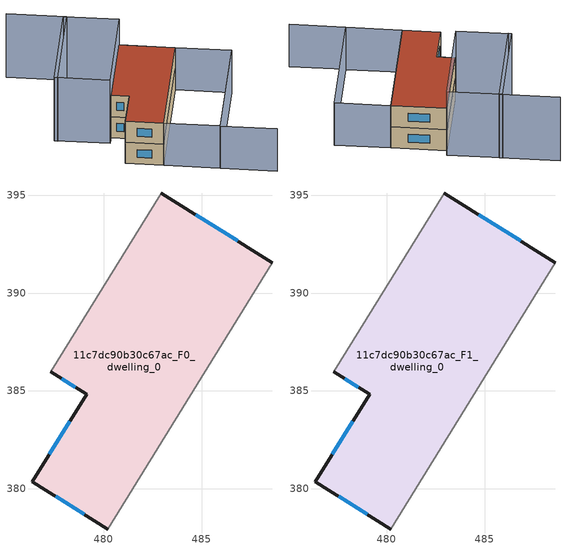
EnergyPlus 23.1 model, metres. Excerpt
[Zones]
11c7dc90b30c67ac_F0_dwelling_0
 floor ground (EU_floor_Construction): 488.62,391.55 480.21,377.95 476.34,380.37 479.13,384.83 477.3,385.98 482.94,395.11 z0
 wall outside (EU_wall_Construction): 477.3,385.98 479.13,384.83 476.34,380.37 480.21,377.95 / 488.62,391.55 482.94,395.11 z0:3
 wall adiabatic (EU_wall_Construction): 480.21,377.95 488.62,391.55 / 482.94,395.11 477.3,385.98 z0:3
 window (EU_Window_Construction): 477.55,379.61 479,378.7 / 478.26,383.44 477.21,381.76 / 477.87,385.62 478.56,385.19 / 486.85,392.66 484.71,394 z0.93:2.07
11c7dc90b30c67ac_F1_dwelling_0
 floor to 11c7dc90b30c67ac_F0_dwelling_0 (EU_floor_Construction): 488.62,391.55 480.21,377.95 476.34,380.37 479.13,384.83 477.29,385.98 482.94,395.11 z3
 wall outside (EU_wall_Construction): 477.3,385.98 479.13,384.83 476.34,380.37 480.21,377.95 / 488.62,391.55 482.94,395.11 z3:6
 wall adiabatic (EU_wall_Construction): 480.21,377.95 488.62,391.55 / 482.94,395.11 477.3,385.98 z3:6
 window (EU_Window_Construction): 477.55,379.61 479,378.7 / 478.26,383.44 477.21,381.76 / 477.87,385.62 478.56,385.19 / 486.85,392.66 484.71,394 z3.93:5.07
 roof outside (EU_roof_Construction): 480.21,377.95 488.62,391.55 482.94,395.11 477.3,385.98 479.13,384.83 476.34,380.37 z6
shading: 491.58,370.84 485.88,374.36 / 485.88,374.36 494.3,388 / 480.2,377.93 488.62,391.55 / 488.62,391.55 494.32,388.03 / 494.32,388.03 485.9,374.41 / 485.9,374.41 480.2,377.93 z0:6; 472.03,402.97 478.16,399.18 / 478.16,399.18 471.36,388.19 / 483.43,395.91 476.67,384.97 / 476.67,384.97 471.04,388.45 / 471.04,388.45 477.8,399.39 / 477.8,399.39 483.43,395.91 z0:9
[Building]
EU S2 Campaign: North Axis=0; Terrain=City; Solar Distribution=FullExterior
[Site:Location]
Montreal-Trudeau.Intl.AP: Latitude=45.4667; Longitude=-73.75; Time Zone=-5; Elevation=36
[SizingPeriod:WeatherFileDays]
AnnualSizingPeriod: Begin Month=1; Begin Day of Month=1; End Month=12; End Day of Month=31; Day of Week for Start Day=Monday; Use Weather File Daylight Saving Period=No; Use Weather File Rain and Snow Indicators=No
[MATERIAL]
EU_InternalMass_Material: Roughness=MediumRough; Thickness=0.1; Conductivity=1; Density=1800; Specific Heat=900; Thermal Absorptance=0.9; Solar Absorptance=0.7; Visible Absorptance=0.7
[MATERIAL:NOMASS] Roughness=MediumRough; Thermal Absorptance=0.9; Solar Absorptance=0.7; Visible Absorptance=0.7
Name | Thermal Resistance
EU_wall_NoMass; EU_floor_NoMass | 1.51479
EU_roof_NoMass | 2.84114
[WINDOWMATERIAL:SIMPLEGLAZINGSYSTEM]
EU_Window_SimpleGlazing: UFactor=3.53504; Solar Heat Gain Coefficient=0.8; Visible Transmittance=0.8
[CONSTRUCTION]
EU_wall_Construction: EU_wall_NoMass
EU_roof_Construction: EU_roof_NoMass
EU_floor_Construction: EU_floor_NoMass
EU_Window_Construction: EU_Window_SimpleGlazing
EU_InternalMass_Construction: EU_InternalMass_Material
[ZONE] Type=1; Multiplier=1; Ceiling Height=autocalculate; Floor Area=autocalculate; Part of Total Floor Area=Yes
Name | Volume
11c7dc90b30c67ac_F0_dwelling_0 | 287.64
11c7dc90b30c67ac_F1_dwelling_0 | 287.641
[INTERNALMASS] Construction=EU_InternalMass_Construction; Surface Area=95.8802
Name | Zone or ZoneList
11c7dc90b30c67ac_F0_dwelling_0_EU_InternalMass | 11c7dc90b30c67ac_F0_dwelling_0
11c7dc90b30c67ac_F1_dwelling_0_EU_InternalMass | 11c7dc90b30c67ac_F1_dwelling_0
[OTHEREQUIPMENT] Fuel Type=Electricity; Design Level Calculation Method=Watts/Area; Power per Zone Floor Area=1; Fraction Latent=0; Fraction Radiant=0; Fraction Lost=0; Carbon Dioxide Generation Rate=0; EndUse Subcategory=EU_Step8_InternalGains
Name | Zone or ZoneList or Space or SpaceList | Schedule
EU_Step8_InternalGain_11c7dc90b30c67ac_F0_dwelling_0_f000 | 11c7dc90b30c67ac_F0_dwelling_0 | EU_Step8_GainSchedule_11c7dc90b30c67ac_F0_dwelling_0_f000
EU_Step8_InternalGain_11c7dc90b30c67ac_F1_dwelling_0_f000 | 11c7dc90b30c67ac_F1_dwelling_0 | EU_Step8_GainSchedule_11c7dc90b30c67ac_F1_dwelling_0_f000
[ZONEVENTILATION:DESIGNFLOWRATE] Schedule=EU_AlwaysOn; Design Flow Rate Calculation Method=AirChanges/Hour; Air Changes per Hour=0.775154; Ventilation Type=Natural; Fan Pressure Rise=0; Fan Total Efficiency=1; Constant Term Coefficient=1; Temperature Term Coefficient=0; Velocity Term Coefficient=0; Velocity Squared Term Coefficient=0; Minimum Indoor Temperature=-100; Maximum Indoor Temperature=100; Delta Temperature=-100; Minimum Outdoor Temperature=-100; Maximum Outdoor Temperature=100; Maximum Wind Speed=40
Name | Zone or ZoneList or Space or SpaceList
EU_ConstantAir_11c7dc90b30c67ac_F0_dwelling_0 | 11c7dc90b30c67ac_F0_dwelling_0
EU_ConstantAir_11c7dc90b30c67ac_F1_dwelling_0 | 11c7dc90b30c67ac_F1_dwelling_0
[HVACTEMPLATE:THERMOSTAT] Constant Heating Setpoint=20; Constant Cooling Setpoint=50
EU_HeatOnly_11c7dc90b30c67ac_F0_dwelling_0; EU_HeatOnly_11c7dc90b30c67ac_F1_dwelling_0
[HVACTEMPLATE:ZONE:IDEALLOADSAIRSYSTEM] System Availability Schedule=EU_AlwaysOn; Maximum Heating Supply Air Temperature=50; Minimum Cooling Supply Air Temperature=13; Maximum Heating Supply Air Humidity Ratio=0.0156; Minimum Cooling Supply Air Humidity Ratio=0.0077; Heating Limit=NoLimit; Cooling Limit=NoLimit; Heating Availability Schedule=EU_AlwaysOn; Cooling Availability Schedule=EU_CoolingOff; Dehumidification Control Type=ConstantSensibleHeatRatio; Cooling Sensible Heat Ratio=0.7; Dehumidification Setpoint=60; Humidification Control Type=None; Humidification Setpoint=30; Outdoor Air Method=None; Outdoor Air Flow Rate per Person=0.00944; Outdoor Air Flow Rate per Zone Floor Area=0; Outdoor Air Flow Rate per Zone=0; Demand Controlled Ventilation Type=None; Outdoor Air Economizer Type=NoEconomizer; Heat Recovery Type=None; Sensible Heat Recovery Effectiveness=0.7; Latent Heat Recovery Effectiveness=0.65
Name | Template Thermostat
11c7dc90b30c67ac_F0_dwelling_0 | EU_HeatOnly_11c7dc90b30c67ac_F0_dwelling_0
11c7dc90b30c67ac_F1_dwelling_0 | EU_HeatOnly_11c7dc90b30c67ac_F1_dwelling_0
[SIZING:ZONE] Zone Cooling Design Supply Air Temperature Input Method=SupplyAirTemperature; Zone Cooling Design Supply Air Temperature=13; Zone Heating Design Supply Air Temperature Input Method=SupplyAirTemperature; Zone Heating Design Supply Air Temperature=50; Zone Cooling Design Supply Air Humidity Ratio=0.008; Zone Heating Design Supply Air Humidity Ratio=0.008; Cooling Design Air Flow Method=DesignDay; Cooling Design Air Flow Rate=0; Cooling Minimum Air Flow per Zone Floor Area=0.000762; Cooling Minimum Air Flow=0; Cooling Minimum Air Flow Fraction=0.2; Heating Design Air Flow Method=DesignDay; Heating Design Air Flow Rate=0; Heating Maximum Air Flow per Zone Floor Area=0.002032; Heating Maximum Air Flow=0.141576; Heating Maximum Air Flow Fraction=0.3; Account for Dedicated Outdoor Air System=No; Dedicated Outdoor Air System Control Strategy=NeutralSupplyAir; Dedicated Outdoor Air Low Setpoint Temperature for Design=autosize; Dedicated Outdoor Air High Setpoint Temperature for Design=autosize; Zone Load Sizing Method=Sensible Load Only No Latent Load; Zone Latent Cooling Design Supply Air Humidity Ratio Input Method=HumidityRatioDifference; Zone Cooling Design Supply Air Humidity Ratio Difference=0.005; Zone Latent Heating Design Supply Air Humidity Ratio Input Method=HumidityRatioDifference; Zone Humidification Design Supply Air Humidity Ratio Difference=0.005
11c7dc90b30c67ac_F0_dwelling_0; 11c7dc90b30c67ac_F1_dwelling_0
[SCHEDULE:CONSTANT]
Name | Hourly Value
EU_AlwaysOn | 1
EU_CoolingOff | 0
[SCHEDULE:FILE] Column Number=1; Rows to Skip at Top=0; Number of Hours of Data=8760; Column Separator=Comma; Interpolate to Timestep=No; Minutes per Item=60; Adjust Schedule for Daylight Savings=Yes
Name | File
EU_Step8_GainSchedule_11c7dc90b30c67ac_F0_dwelling_0_f000 | ../../schedules/11c7dc90b30c67ac/11c7dc90b30c67ac_F0_dwelling_0_f000_gain.csv
EU_Step8_GainSchedule_11c7dc90b30c67ac_F1_dwelling_0_f000 | ../../schedules/11c7dc90b30c67ac/11c7dc90b30c67ac_F1_dwelling_0_f000_gain.csv
